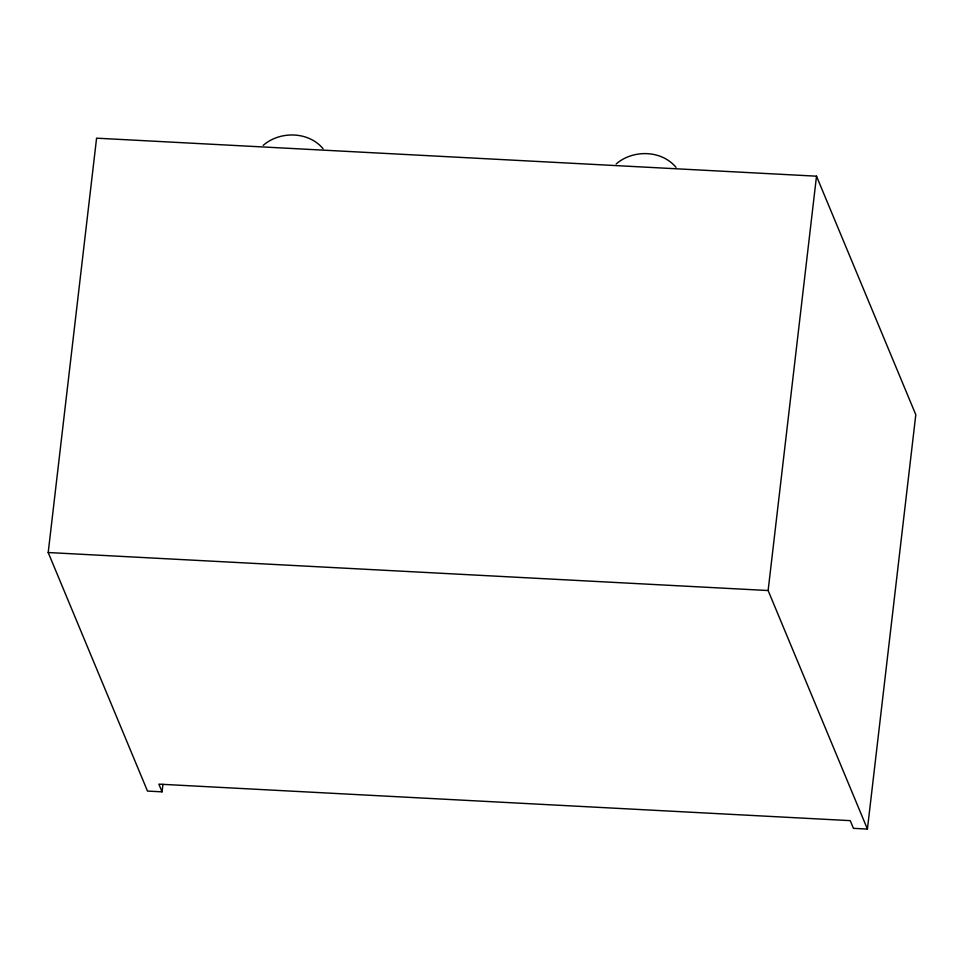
<?xml version="1.0" encoding="UTF-8"?>
<svg xmlns="http://www.w3.org/2000/svg" width="964" height="964" viewBox="0 0 964 964"><rect width="100%" height="100%" fill="white"/><g stroke="black" fill="none" stroke-linecap="round" stroke-linejoin="round"><path stroke-width="1.45" d="M48.2 552.529L96.581 138.177L816.508 176.183L915.8 414.713L867.419 829.076L853.441 828.329L850.236 820.641L158.867 784.142L162.073 791.842L147.492 791.07L48.2 552.529L768.127 590.534L867.419 829.076M162.073 791.842L162.94 784.359M768.127 590.534L816.508 176.183M263.22 145.335C279.958 130.791 308.504 131.249 323.061 148.697M616.165 163.964C632.902 149.42 661.449 149.878 676.005 167.326"/></g></svg>
